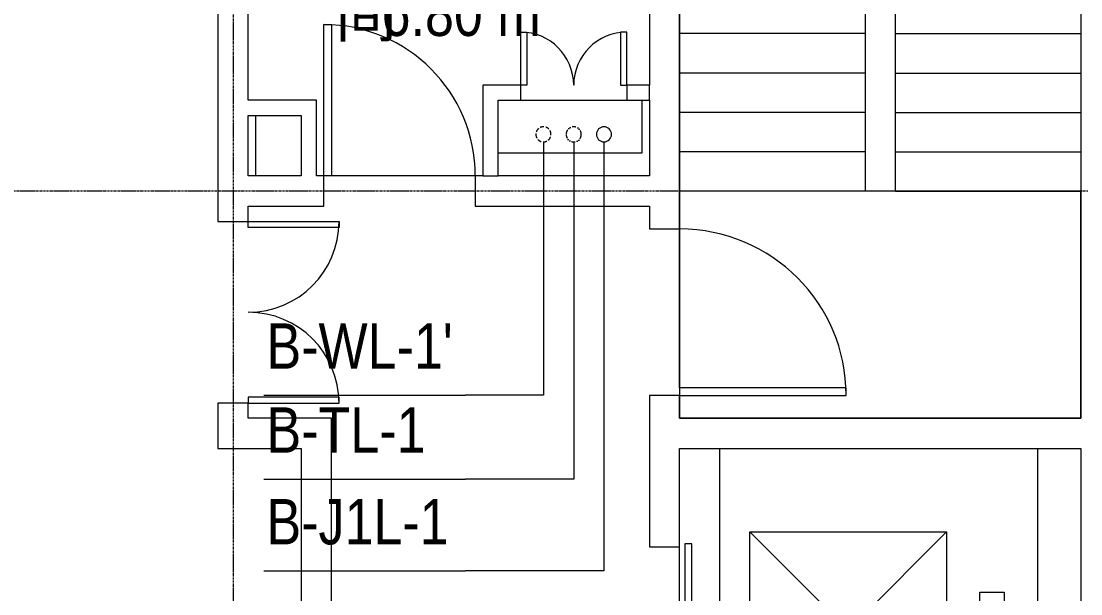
# Model space of a CAD drawing. Header units: millimetres. Extents: x 147592 to 200208, y -27981 to 8299.
# Drawn here: x 163900 to 170900, y -7310 to -3528 of the extents above; entities that cross this region are included whole.
import ezdxf

# ---------------------------------------------------------------- set-up
doc = ezdxf.new("R2010")
doc.units = ezdxf.units.MM
for name, pattern in [('TJ Dash', [1.6, 1, -0.6]), ('双点划线_2', [63.5, 25.4, -12.7, 0, -12.7, 0, -12.7]), ('架空线', [3.97, 2.38, -1.59]), ('架空线_2_', [3.97, 2.38, -1.59]), ('轴网线', [22.24, 12.7, -3.18, 3.18, -3.18]), ('长划线_2', [38.1, 25.4, -12.7])]:
    doc.linetypes.add(name, pattern=pattern)
for name, color, linetype, lineweight in [('A-AREA-____-IDEN', 7, 'Continuous', 5), ('A-WALL-____-MCUT', 7, 'Continuous', 13), ('I-WALL-____-MCUT', 7, 'Continuous', 13), ('P-PIPE-____-IDEN', 7, 'Continuous', 5), ('P-PIPE-____-OTLN', 7, 'Continuous', 35), ('Q-SPCQ-____-OTLN', 7, 'Continuous', 5), ('S-GRID-____-OTLN', 7, 'Continuous', 5), ('S-STRS-____-MBND', 7, 'Continuous', 5), ('S-STRS-____-OTLN', 7, 'Continuous', 5)]:
    doc.layers.add(name, color=color, linetype=linetype, lineweight=lineweight)
doc.layers.add('A-DOOR-____-MCUT', color=7, linetype='Continuous', lineweight=13, true_color=0x00007f)
doc.layers.add('A-FLOR-____-OTLN', color=7, linetype='Continuous', lineweight=13, true_color=0x007f00)
doc.styles.add('TJ_FangSong_Narrow_1', font='', dxfattribs={"height": 300})
doc.styles.get('TJ_FangSong_Narrow_1').set_extended_font_data('TJ_FangSong_Narrow')

# ---------------------------------------------------------------- blocks, each defined once
blk = doc.blocks.new('TJ单扇平开门 - M1023-2001523-三层给排水_消防平面图')
at = {"layer": 'A-DOOR-____-MCUT', "color": 175, "lineweight": 5, "true_color": 0x5151a7}
for p, q in [((450, -100), (500, -100)), ((450, -1100), (450, -100)), ((500, -100), (500, -1100)), ((500, -1100), (450, -1100))]:
    blk.add_line(p, q, dxfattribs=at)
at = {"layer": 'A-DOOR-____-MCUT', "color": 173, "lineweight": 5, "true_color": 0x5151be}
blk.add_arc((500, -100), 1000, 180, 270, dxfattribs=at)
blk = doc.blocks.new('电梯门 - 1100mm_入口宽度-1329516-三层给排水_消防平面图')
at = {"layer": 'Q-SPCQ-____-OTLN', "color": 251, "true_color": 0x515151}
for p, q in [((570, 180), (-570, 180)), ((-570, 180), (-570, 135)), ((0, 135), (0, 180)), ((570, 135), (570, 180)), ((-570, 135), (570, 135))]:
    blk.add_line(p, q, dxfattribs=at)
blk = doc.blocks.new('TJ客梯 - 1300_1300 TYP2-2462570-三层给排水_消防平面图')
at = {"layer": 'Q-SPCQ-____-OTLN', "color": 13, "linetype": 'TJ Dash', "true_color": 0xff5151}
for p, q in [((1200, 1050), (-1200, 1050)), ((-1200, -1050), (-1200, 1050)), ((1200, 1050), (-1200, 1050)), ((1200, 1050), (1200, -1050)), ((1200, -1050), (-1200, -1050)), ((1200, -1050), (-1200, -1050))]:
    blk.add_line(p, q, dxfattribs=at)
at = {"layer": 'Q-SPCQ-____-OTLN', "color": 131, "true_color": 0x51ffff}
for p, q in [((-650, 850), (650, -450)), ((650, 850), (-650, -450)), ((-650, -450), (-650, 850)), ((-650, 850), (650, 850)), ((650, 850), (650, -450)), ((650, -450), (-650, -450)), ((-250, -830), (-250, -670)), ((-250, -670), (250, -670)), ((250, -670), (250, -830)), ((250, -830), (-250, -830))]:
    blk.add_line(p, q, dxfattribs=at)
blk = doc.blocks.new('TJ单扇平开门 - FMB1222a-1649782-三层给排水_消防平面图')
at = {"layer": 'A-DOOR-____-MCUT', "color": 175, "lineweight": 5, "true_color": 0x5151a7}
for p, q in [((550, 1200), (500, 1200)), ((500, 1200), (500, 100)), ((550, 100), (550, 1200)), ((500, 100), (550, 100))]:
    blk.add_line(p, q, dxfattribs=at)
at = {"layer": 'A-DOOR-____-MCUT', "color": 173, "lineweight": 5, "true_color": 0x5151be}
blk.add_arc((550, 100), 1100, 90, 180, dxfattribs=at)
blk = doc.blocks.new('TJ双扇平开门 - M1222-1543866-三层给排水_消防平面图')
at = {"layer": 'A-DOOR-____-MCUT', "color": 175, "lineweight": 5, "true_color": 0x5151a7}
for p, q in [((-600, 100), (-600, 700)), ((-600, 700), (-560, 700)), ((-560, 700), (-560, 100)), ((600, 700), (560, 700)), ((560, 700), (560, 100)), ((600, 100), (600, 700)), ((-560, 100), (-600, 100)), ((560, 100), (600, 100))]:
    blk.add_line(p, q, dxfattribs=at)
at = {"layer": 'A-DOOR-____-MCUT', "color": 173, "lineweight": 5, "true_color": 0x5151be}
for centre, start, end in [((-600, 100), 0, 90), ((600, 100), 90, 180)]:
    blk.add_arc(centre, 600, start, end, dxfattribs=at)
blk = doc.blocks.new('TJ双扇平开门 - FMC0723-2632172-三层给排水_消防平面图')
at = {"layer": 'A-DOOR-____-MCUT', "color": 175, "lineweight": 5, "true_color": 0x5151a7}
for p, q in [((-350, 50), (-350, 400)), ((-350, 400), (-310, 400)), ((-310, 400), (-310, 50)), ((350, 400), (310, 400)), ((310, 400), (310, 50)), ((350, 50), (350, 400)), ((-310, 50), (-350, 50)), ((310, 50), (350, 50))]:
    blk.add_line(p, q, dxfattribs=at)
at = {"layer": 'A-DOOR-____-MCUT', "color": 173, "lineweight": 5, "true_color": 0x5151be}
for centre, start, end in [((-350, 50), 0, 90), ((350, 50), 90, 180)]:
    blk.add_arc(centre, 350, start, end, dxfattribs=at)
blk = doc.blocks.new('YXQH_AR_B9-20_rvt-1-三层给排水_消防平面图')
at = {"layer": 'A-FLOR-____-OTLN', "color": 95, "lineweight": 5, "true_color": 0x51a751}
for p, q in [((167200, -4050), (167900, -4050)), ((168000, -4050), (168000, -4400)), ((165450, -4550), (165450, -4150)), ((168000, -4400), (167050, -4400)), ((166900, -4550), (165950, -4550)), ((168250, -5950), (168250, -4900)), ((168250, -8100), (168250, -7000))]:
    blk.add_line(p, q, dxfattribs=at)
at = {"layer": 'A-WALL-____-MCUT', "color": 251, "lineweight": 5, "true_color": 0x515151}
for p, q in [((165200, 50), (165200, -4550)), ((168250, -4900), (168250, 50)), ((165400, -4050), (165400, -1650)), ((168050, -1650), (168050, -3950)), ((170900, -2830), (170900, -6150)), ((168050, -4050), (168050, -3950)), ((165850, -4050), (165400, -4050)), ((165850, -4150), (165850, -4050)), ((168050, -4050), (168050, -4550)), ((165400, -4150), (165750, -4150)), ((165400, -4550), (165400, -4150)), ((165750, -4150), (165750, -4550)), ((165850, -4550), (165850, -4150)), ((165200, -4550), (165200, -4850)), ((165750, -4550), (165400, -4550)), ((165900, -4550), (165850, -4550)), ((165900, -4750), (165900, -4550)), ((166950, -4550), (166900, -4550)), ((166900, -4550), (166900, -4750)), ((166950, -4550), (167050, -4550)), ((168050, -4550), (167050, -4550)), ((165400, -4750), (165900, -4750)), ((165400, -4850), (165400, -4750)), ((166900, -4750), (168050, -4750)), ((168050, -4750), (168050, -4900)), ((165200, -4850), (165400, -4850)), ((168050, -4900), (168250, -4900)), ((168250, -6000), (168050, -6000)), ((168050, -6000), (168050, -6150)), ((168250, -6150), (168250, -6000)), ((165400, -6050), (165200, -6050)), ((165200, -6050), (165200, -6350)), ((165400, -6150), (165400, -6050)), ((165750, -6150), (165400, -6150)), ((165950, -6150), (165750, -6150)), ((165950, -11500), (165950, -6150)), ((168050, -6150), (168050, -6350)), ((170900, -6150), (168250, -6150)), ((165200, -6350), (165400, -6350)), ((165400, -6350), (165750, -6350)), ((165750, -6350), (165750, -11600)), ((168050, -6350), (168050, -7000)), ((168250, -6350), (170900, -6350)), ((168250, -7000), (168250, -6350)), ((170900, -6350), (170900, -8750)), ((168050, -7000), (168250, -7000))]:
    blk.add_line(p, q, dxfattribs=at)
at = {"layer": 'I-WALL-____-MCUT', "color": 251, "lineweight": 5, "true_color": 0x515151}
for p, q in [((166950, -3950), (166950, -4550)), ((167050, -3950), (166950, -3950)), ((167200, -3950), (167050, -3950)), ((167200, -4050), (167200, -3950)), ((168050, -3950), (167900, -3950)), ((167900, -3950), (167900, -4050)), ((167050, -4550), (167050, -4050)), ((167050, -4050), (167200, -4050)), ((167900, -4050), (168050, -4050))]:
    blk.add_line(p, q, dxfattribs=at)
at = {"layer": 'S-GRID-____-OTLN', "color": 173, "linetype": '轴网线', "true_color": 0x5151ff}
for p, q in [((165300, 7499.5), (165300, -27181.2)), ((199020.5, -4650), (148525.8, -4650))]:
    blk.add_line(p, q, dxfattribs=at)
at = {"layer": 'S-STRS-____-MBND', "color": 251, "linetype": '架空线', "true_color": 0x515151}
for p, q in [((168250, -1530), (168250, -4650)), ((169475, -1530), (169475, -4650)), ((169475, -3610), (168250, -3610)), ((169475, -3610), (168250, -3610)), ((169475, -3870), (168250, -3870)), ((169475, -3870), (168250, -3870)), ((169475, -4130), (168250, -4130)), ((169475, -4130), (168250, -4130)), ((169475, -4390), (168250, -4390)), ((169475, -4390), (168250, -4390)), ((168250, -4650), (168250, -6150)), ((169475, -4650), (168250, -4650)), ((169675, -4650), (169475, -4650)), ((170900, -4650), (169675, -4650)), ((170900, -6150), (170900, -4650)), ((168250, -6150), (170900, -6150))]:
    blk.add_line(p, q, dxfattribs=at)
at = {"layer": 'S-STRS-____-OTLN', "color": 251, "true_color": 0x515151}
for p, q in [((169475, -3350), (169475, -3610)), ((169675, -3610), (169675, -3375.6)), ((169475, -3610), (168250, -3610)), ((169475, -3610), (169475, -3870)), ((169675, -3870), (169675, -3610)), ((169675, -3610), (170900, -3610)), ((169475, -3870), (168250, -3870)), ((169475, -3870), (169475, -4130)), ((169675, -4130), (169675, -3870)), ((169675, -3870), (170900, -3870)), ((169475, -4130), (168250, -4130)), ((169475, -4130), (169475, -4390)), ((169675, -4390), (169675, -4130)), ((169675, -4130), (170900, -4130)), ((169475, -4390), (168250, -4390)), ((169475, -4390), (169475, -4650)), ((169675, -4650), (169675, -4390)), ((169675, -4390), (170900, -4390)), ((169475, -4650), (168250, -4650)), ((169675, -4650), (169475, -4650)), ((169675, -4650), (170900, -4650)), ((168250, -4900), (168250, -5950))]:
    blk.add_line(p, q, dxfattribs=at)
at = {"layer": 'S-STRS-____-OTLN', "color": 251, "linetype": '架空线', "true_color": 0x515151}
for p, q in [((169475, -3610), (168250, -3610)), ((169675, -3610), (170900, -3610)), ((169475, -3870), (168250, -3870)), ((169675, -3870), (170900, -3870)), ((169475, -4130), (168250, -4130)), ((169675, -4130), (170900, -4130)), ((169475, -4390), (168250, -4390)), ((169675, -4390), (170900, -4390)), ((169675, -4650), (170900, -4650))]:
    blk.add_line(p, q, dxfattribs=at)
at = {"color": 251, "lineweight": 5, "true_color": 0x515151}
for name, p, rotation in [('TJ单扇平开门 - M1023-2001523-三层给排水_消防平面图', (166400, -4650), 180), ('TJ双扇平开门 - M1222-1543866-三层给排水_消防平面图', (165300, -5450), 270), ('TJ单扇平开门 - FMB1222a-1649782-三层给排水_消防平面图', (168150, -5450), 270), ('TJ客梯 - 1300_1300 TYP2-2462570-三层给排水_消防平面图', (169563.5, -7550), 90.00000000000124), ('电梯门 - 1100mm_入口宽度-1329516-三层给排水_消防平面图', (168150, -7550), 270)]:
    blk.add_blockref(name, p, dxfattribs=dict(at, rotation=rotation))
blk.add_blockref('TJ双扇平开门 - FMC0723-2632172-三层给排水_消防平面图', (167550, -4000), dxfattribs=at)
blk = doc.blocks.new('YXQH_ST_B9-20_rvt-1-三层给排水_消防平面图')
at = {"layer": 'S-STRS-____-MBND', "color": 251, "linetype": '架空线_2_', "lineweight": 18, "true_color": 0x515151}
for p, q in [((168250, -1530), (168250, -4650)), ((169475, -1530), (169475, -4650)), ((169475, -3610), (168250, -3610)), ((169475, -3610), (168250, -3610)), ((169475, -3870), (168250, -3870)), ((169475, -3870), (168250, -3870)), ((169475, -4130), (168250, -4130)), ((169475, -4130), (168250, -4130)), ((169475, -4390), (168250, -4390)), ((169475, -4390), (168250, -4390)), ((169475, -4650), (168250, -4650))]:
    blk.add_line(p, q, dxfattribs=at)
blk = doc.blocks.new('TJ_管道立管标注-给排水 - 标准-585096-三层给排水_消防平面图')
at = {"layer": 'P-PIPE-____-IDEN'}
blk.add_line((0, 0), (13.328, 0), dxfattribs=at)

msp = doc.modelspace()

# ---------------------------------------------------------------- linework, layer by layer
at = {"layer": 'P-PIPE-____-IDEN'}
for p, q in [((167350, -4325), (167350, -5996.7)), ((167550, -4325), (167550, -6551.6)), ((167750, -4325), (167750, -7157)), ((167350, -5996.7), (166835, -5996.7)), ((167550, -6551.6), (166835, -6551.6)), ((167750, -7157), (166835, -7157))]:
    msp.add_line(p, q, dxfattribs=at)
at = {"layer": 'P-PIPE-____-OTLN', "color": 150, "linetype": '长划线_2', "lineweight": 5, "true_color": 0x0080ff}
for start, end in [(0, 180), (180, 360)]:
    msp.add_arc((167350, -4275), 50, start, end, dxfattribs=at)
at = {"layer": 'P-PIPE-____-OTLN', "color": 2, "linetype": '双点划线_2', "lineweight": 5, "true_color": 0xffff00}
for start, end in [(0, 180), (180, 360)]:
    msp.add_arc((167550, -4275), 50, start, end, dxfattribs=at)
at = {"layer": 'P-PIPE-____-OTLN', "color": 3, "lineweight": 5, "true_color": 0x00ff00}
for start, end in [(0, 180), (180, 0)]:
    msp.add_arc((167750, -4275), 50, start, end, dxfattribs=at)

# ---------------------------------------------------------------- block references
at = {"lineweight": 5}
for name in ['YXQH_AR_B9-20_rvt-1-三层给排水_消防平面图', 'YXQH_ST_B9-20_rvt-1-三层给排水_消防平面图']:
    msp.add_blockref(name, (0, 0), dxfattribs=at)
at = {"layer": 'P-PIPE-____-IDEN', "xscale": 99.99999999999993, "yscale": 99.99999999999993, "zscale": 99.99999999999993}
for p in [(165502.2, -5996.7), (165502.2, -6551.6), (165502.2, -7157)]:
    msp.add_blockref('TJ_管道立管标注-给排水 - 标准-585096-三层给排水_消防平面图', p, dxfattribs=at)

# ---------------------------------------------------------------- texts
at = {"layer": 'A-AREA-____-IDEN', "char_height": 300, "attachment_point": 1, "style": 'TJ_FangSong_Narrow_1'}
for s, insert, width in [('卫生间', (165973.2, -2830.9), 1082.278), ('6.80 m', (166280.7, -3325.1), 1106.329)]:
    msp.add_mtext(s, dxfattribs=dict(at, insert=insert, width=width))
at = {"layer": 'P-PIPE-____-IDEN', "color": 4, "true_color": 0x00ffff, "char_height": 300, "attachment_point": 1, "style": 'TJ_FangSong_Narrow_1'}
for s, insert, width in [("B-WL-1'", (165520.8, -5523.3), 1218.565), ('B-TL-1', (165520.8, -6078.2), 1186.497), ('B-J1L-1', (165520.8, -6683.6), 1330.801)]:
    msp.add_mtext(s, dxfattribs=dict(at, insert=insert, width=width))

doc.saveas('drawing.dxf')
